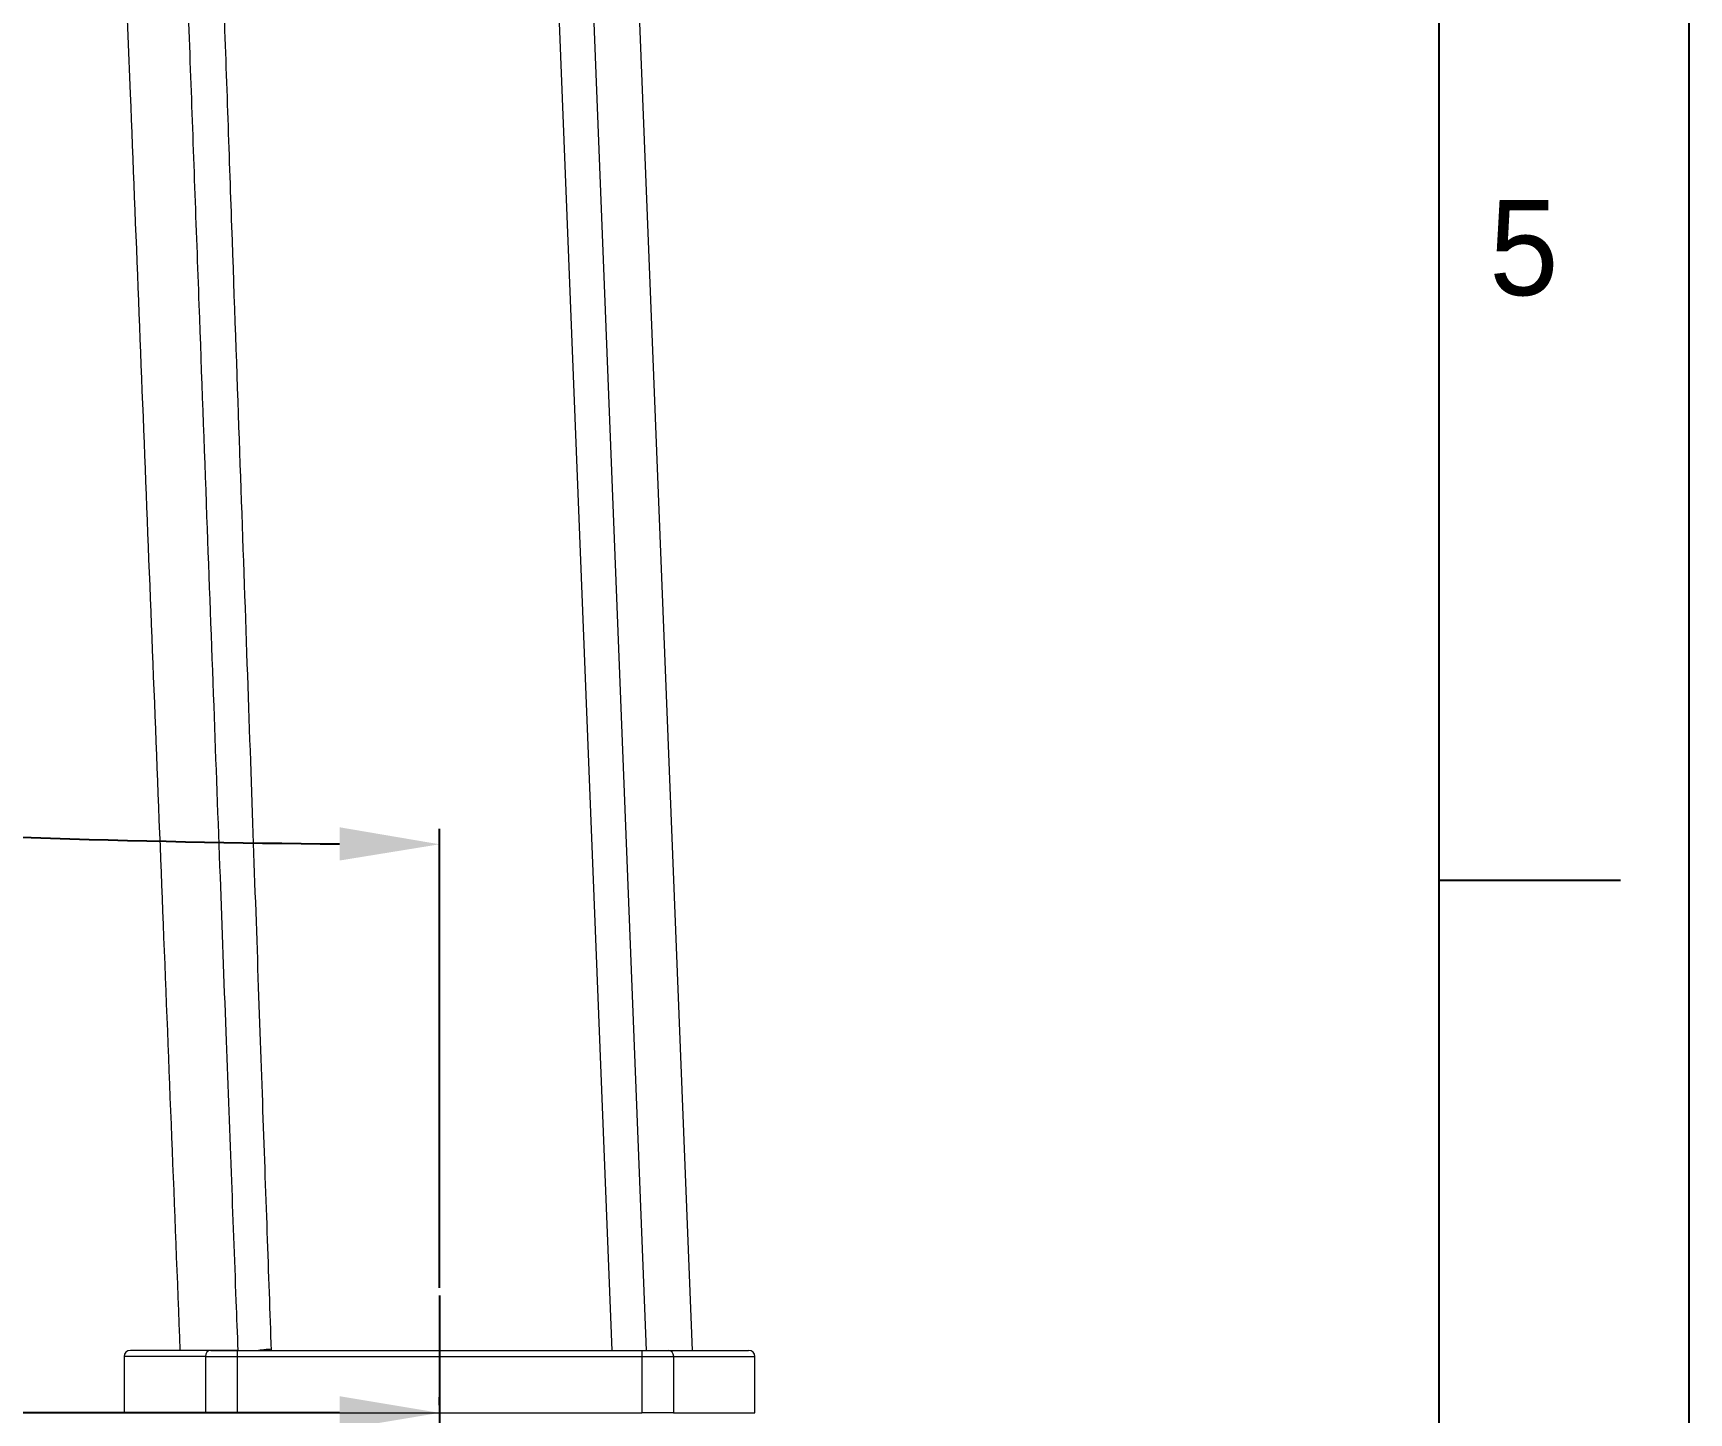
# Model space of a CAD drawing. Extents: x 16036 to 31646, y -36012 to -17126.
# Drawn here: x 16497.5 to 16630.1, y -17688.8 to -17578.3 of the extents above; entities that cross this region are included whole.
import ezdxf

# ---------------------------------------------------------------- set-up
doc = ezdxf.new("R2010")
doc.units = 0
doc.header["$MEASUREMENT"] = 0
doc.linetypes.add('CENTER2', pattern=[28.575, 19.05, -3.175, 3.175, -3.175])
doc.layers.get('0').update_dxf_attribs({"color": 3, "linetype": 'CONTINUOUS'})
doc.layers.get('DEFPOINTS').update_dxf_attribs({"linetype": 'CONTINUOUS'})
doc.layers.add('5', color=2, linetype='CONTINUOUS', lineweight=9)
doc.layers.add('CENTER', color=1, linetype='CENTER2')
doc.layers.add('FORM', color=7, linetype='CONTINUOUS')
doc.styles.add('ARIAL', font='arial.ttf')
doc.styles.get("Standard").update_dxf_attribs({"font": 'Gulim.ttf'})
doc.dimstyles.new('ISO-25', dxfattribs={"dimtxt": 8, "dimasz": 8, "dimexe": 1.25, "dimexo": 0.625, "dimgap": 1.5, "dimtad": 1, "dimtih": 1, "dimtoh": 1, "dimdec": 1, "dimdsep": 46, "dimtxsty": 'ARIAL', "dimcen": 0, "dimclrd": 3, "dimclre": 3, "dimclrt": 4, "dimadec": 0, "dimazin": 0, "dimtfac": 1, "dimtdec": 1, "dimtmove": 0, "dimatfit": 3, "dimfxl": 1, "dimarcsym": 0})

# ---------------------------------------------------------------- blocks, each defined once
blk = doc.blocks.new('*D98')
at = {"layer": '5', "color": 3, "lineweight": -2, "transparency": 16777216}
for p, q in [((16288.59, -17689.39), (16288.59, -17742.87)), ((16530.06, -17740.99), (16530.06, -17740.37)), ((16296.59, -17741.62), (16394.23, -17741.62)), ((16522.06, -17741.62), (16424.42, -17741.62))]:
    blk.add_line(p, q, dxfattribs=at)
at = {"layer": '5', "color": 3, "transparency": 16777216}
for points in [[(16296.59, -17740.29), (16296.59, -17742.95), (16288.59, -17741.62)], [(16522.06, -17740.29), (16522.06, -17742.95), (16530.06, -17741.62)]]:
    blk.add_solid(points, dxfattribs=at)
at = {"layer": 'DEFPOINTS', "color": 0, "transparency": 16777216}
for p in [(16288.59, -17688.76), (16530.06, -17741.62), (16530.06, -17741.62)]:
    blk.add_point(p, dxfattribs=at)
at = {"layer": '5', "color": 4, "transparency": 16777216, "insert": (16409.33, -17741.62), "char_height": 8, "attachment_point": 5, "style": 'ARIAL'}
blk.add_mtext('241.5', dxfattribs=at)
blk = doc.blocks.new('*D99')
at = {"layer": '5', "color": 3, "lineweight": -2, "transparency": 16777216}
for p, q in [((16350.13, -17422.84), (16350.13, -17690.01)), ((16530.06, -17688.14), (16530.06, -17687.51)), ((16358.13, -17688.76), (16425.47, -17688.76)), ((16522.06, -17688.76), (16454.72, -17688.76))]:
    blk.add_line(p, q, dxfattribs=at)
at = {"layer": '5', "color": 3, "transparency": 16777216}
for points in [[(16358.13, -17687.43), (16358.13, -17690.1), (16350.13, -17688.76)], [(16522.06, -17687.43), (16522.06, -17690.1), (16530.06, -17688.76)]]:
    blk.add_solid(points, dxfattribs=at)
at = {"layer": 'DEFPOINTS', "color": 0, "transparency": 16777216}
for p in [(16350.13, -17422.21), (16530.06, -17688.76), (16530.06, -17688.76)]:
    blk.add_point(p, dxfattribs=at)
at = {"layer": '5', "color": 4, "transparency": 16777216, "insert": (16440.09, -17688.76), "char_height": 8, "attachment_point": 5, "style": 'ARIAL'}
blk.add_mtext('179.9', dxfattribs=at)
blk = doc.blocks.new('*D100')
at = {"layer": '5', "color": 3, "lineweight": -2, "transparency": 16777216}
blk.add_line((16530.06, -17678.74), (16530.06, -17641.99), dxfattribs=at)
for start, end in [(257.45817, 262.85002), (263.88448, 269.54183)]:
    blk.add_arc((16530.06, -16642.81), 1000.43, start, end, dxfattribs=at)
at = {"layer": '5', "color": 3, "transparency": 16777216}
for points in [[(16312.52, -17620.67), (16313.11, -17618.07), (16305.02, -17617.6)], [(16522.07, -17641.88), (16522.06, -17644.54), (16530.06, -17643.24)]]:
    blk.add_solid(points, dxfattribs=at)
at = {"layer": 'DEFPOINTS', "color": 0, "transparency": 16777216}
for p in [(16355.43, -17399.24), (16454.47, -17640.38), (16530.06, -17679.36), (16288.59, -17688.76), (16530.06, -17745.28)]:
    blk.add_point(p, dxfattribs=at)
at = {"layer": '5', "color": 4, "transparency": 16777216, "insert": (16414.51, -17636.55), "char_height": 8, "attachment_point": 5, "style": 'ARIAL'}
blk.add_mtext('13°', dxfattribs=at)

msp = doc.modelspace()

# ---------------------------------------------------------------- linework, layer by layer
at = {"linetype": 'Continuous', "lineweight": 13}
for p, q in [((16532.85, -17406.26), (16543.85, -17683.76)), ((16535.62, -17406.25), (16546.62, -17683.76)), ((16513.86, -17683.76), (16513.86, -17684.26)), ((16546.27, -17683.76), (16546.27, -17684.26)), ((16511.32, -17684.26), (16504.81, -17684.26)), ((16511.32, -17684.26), (16511.32, -17688.76)), ((16511.32, -17684.26), (16513.86, -17684.26)), ((16513.86, -17684.26), (16513.86, -17688.76)), ((16513.86, -17684.26), (16546.27, -17684.26)), ((16546.27, -17684.26), (16546.27, -17688.76)), ((16546.27, -17684.26), (16548.81, -17684.26)), ((16548.81, -17684.26), (16555.31, -17684.26)), ((16548.81, -17684.26), (16548.81, -17688.76))]:
    msp.add_line(p, q, dxfattribs=at)
at = {"linetype": 'Continuous', "lineweight": 18}
for p, q in [((16550.31, -17683.76), (16539.31, -17406.24)), ((16511.74, -17683.76), (16505.31, -17683.76)), ((16511.74, -17683.76), (16513.86, -17683.76)), ((16513.86, -17683.76), (16546.27, -17683.76)), ((16546.27, -17683.76), (16548.39, -17683.76)), ((16548.39, -17683.76), (16554.81, -17683.76)), ((16504.81, -17684.26), (16504.81, -17688.76)), ((16555.31, -17688.76), (16555.31, -17684.26)), ((16511.32, -17688.76), (16504.81, -17688.76)), ((16513.86, -17688.76), (16511.32, -17688.76)), ((16513.86, -17688.76), (16546.27, -17688.76)), ((16548.81, -17688.76), (16546.27, -17688.76)), ((16548.81, -17688.76), (16555.31, -17688.76))]:
    msp.add_line(p, q, dxfattribs=at)
for centre, start, end in [((16505.31, -17684.26), 90, 180), ((16554.81, -17684.26), 0, 90)]:
    msp.add_arc(centre, 0.5, start, end, dxfattribs=at)
at = {"linetype": 'Continuous', "lineweight": 13}
for centre, start_param, end_param in [((16511.74, -17684.26), 0, 1.570796), ((16548.39, -17684.26), 4.712389, 6.283185)]:
    msp.add_ellipse(centre, major_axis=(0, 0.5), ratio=0.846967, start_param=start_param, end_param=end_param, dxfattribs=at)
msp.add_open_spline([(16504.03, -17434.29), (16504.25, -17439.45), (16504.7, -17449.52), (16505.36, -17464.43), (16506.01, -17478.99), (16506.65, -17493.61), (16507.3, -17508.77), (16507.97, -17525), (16508.66, -17542.64), (16509.38, -17561.54), (16510.09, -17580.85), (16510.77, -17599.42), (16511.39, -17616.4), (16511.96, -17631.67), (16512.47, -17645.42), (16512.93, -17657.88), (16513.36, -17669.2), (16513.68, -17677.7), (16513.86, -17682.44), (16513.91, -17683.76)], degree=3, knots=[0, 0, 0, 0, 0.06204, 0.121155, 0.179262, 0.237142, 0.29703, 0.361691, 0.432361, 0.50918, 0.588953, 0.664524, 0.73242, 0.793169, 0.84803, 0.897794, 0.943, 0.984078, 1, 1, 1, 1], dxfattribs=at)
msp.add_open_spline([(16506.68, -17434.16), (16506.92, -17439.27), (16507.41, -17449.27), (16508.09, -17463.41), (16508.76, -17477.44), (16509.39, -17491.28), (16510.02, -17505.47), (16510.67, -17520.77), (16511.35, -17537.45), (16512.04, -17555.71), (16512.76, -17575.2), (16513.42, -17594.07), (16514.02, -17611.12), (16514.56, -17626.35), (16515.04, -17640.11), (16515.48, -17652.63), (16515.88, -17664.03), (16516.25, -17674.43), (16516.47, -17680.76), (16516.58, -17683.76)], degree=3, dxfattribs=at)
at = {"linetype": 'Continuous', "lineweight": 18}
for points, knots in [([(16499.93, -17447.98), (16500.25, -17456.08), (16500.88, -17472), (16501.82, -17495.47), (16502.72, -17518.19), (16503.59, -17540.26), (16504.45, -17561.84), (16505.45, -17587.12), (16506.61, -17616.35), (16507.94, -17649.89), (16508.83, -17672.39), (16509.28, -17683.76)], [0, 0, 0, 0, 0.10309, 0.202528, 0.298673, 0.392064, 0.483362, 0.573303, 0.713701, 0.855279, 1, 1, 1, 1]), ([(16513.91, -17683.76), (16512.51, -17683.76), (16510.77, -17683.76), (16509.71, -17683.76), (16509.46, -17683.76), (16509.4, -17683.76)], [0, 0, 0, 0, 0.541227, 0.865829, 1, 1, 1, 1]), ([(16515.52, -17683.76), (16515.6, -17683.73), (16515.77, -17683.71), (16516.05, -17683.69), (16516.11, -17683.68), (16516.24, -17683.67), (16516.38, -17683.66), (16516.53, -17683.65), (16516.62, -17683.64)], [0, 0, 0, 0, 0.560853, 0.560853, 0.701066, 0.701066, 0.841279, 1, 1, 1, 1])]:
    msp.add_open_spline(points, degree=3, knots=knots, dxfattribs=at)
at = {"layer": 'CENTER'}
msp.add_line((16530.06, -17679.36), (16530.06, -17745.28), dxfattribs=at)
at = {"layer": 'FORM', "color": 7, "linetype": 'Continuous'}
for p, q in [((16630.1, -17126.1), (16630.1, -17966.1)), ((16610.1, -17946.1), (16610.1, -17146.1)), ((16610.1, -17646.1), (16624.64, -17646.1))]:
    msp.add_line(p, q, dxfattribs=at)

# ---------------------------------------------------------------- texts
at = {"layer": 'FORM', "insert": (16616.89, -17595.52), "char_height": 7.62, "attachment_point": 5}
msp.add_mtext_dynamic_manual_height_columns('5', width=50, gutter_width=12.5, heights=[0], dxfattribs=at)

# ---------------------------------------------------------------- dimensions: what is measured, and where the dimension line sits
at = {"layer": '5'}
dim = msp.add_angular_dim_2l(base=(16454.47, -17640.38), line1=((16530.06, -17679.36), (16530.06, -17745.28)), line2=((16355.43, -17399.24), (16288.59, -17688.76)), dimstyle='ISO-25', dxfattribs=at)
dim.commit()
dim.dimension.update_dxf_attribs({"geometry": '*D100', "text_midpoint": (16414.51, -17636.55), "dimtype": 162})
for base, p1, p2, picture, middle in [((16530.06, -17688.76), (16350.13, -17422.21), (16530.06, -17688.76), '*D99', (16440.09, -17688.76)), ((16530.06, -17741.62), (16288.59, -17688.76), (16530.06, -17741.62), '*D98', (16409.33, -17741.62))]:
    dim = msp.add_linear_dim(base=base, p1=p1, p2=p2, dimstyle='ISO-25', override={"dimtad": 0}, dxfattribs=at)
    dim.commit()
    dim.dimension.update_dxf_attribs({"geometry": picture, "text_midpoint": middle})

doc.saveas('drawing.dxf')
